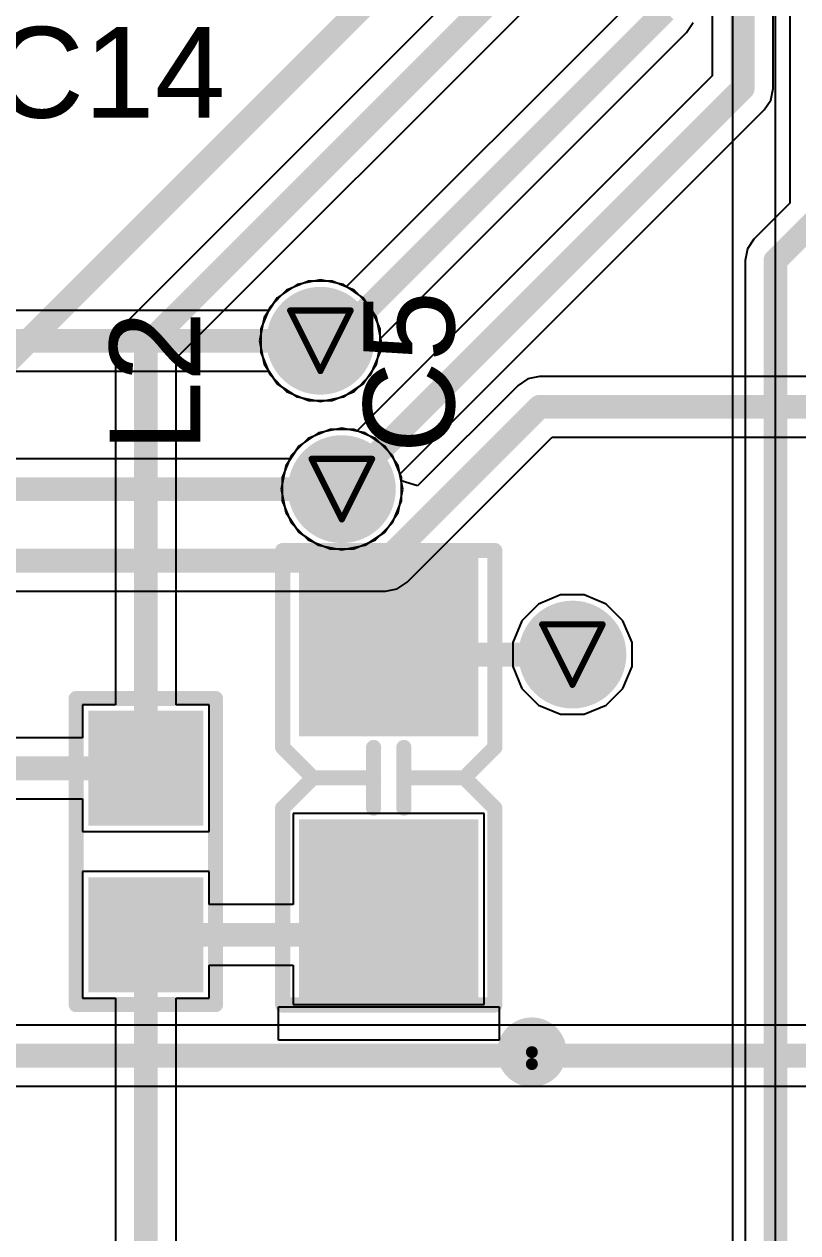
# Model space of a CAD drawing. Header units: inches. Extents: x 0 to 423, y -3 to 110.
# Drawn here: x 51.9 to 58.38, y 55.33 to 65.47 of the extents above; entities that cross this region are included whole.
import ezdxf

# ---------------------------------------------------------------- set-up
doc = ezdxf.new("R2010")
doc.units = ezdxf.units.IN
for name, color, linetype in [('Bottom Layer', 5, 'Continuous'), ('Bottom Solder', 6, 'Continuous'), ('Drill Drawing', 1, 'Continuous'), ('Mechanical 16', 56, 'Continuous'), ('Mechanical 4', 56, 'Continuous'), ('Mechanical 7', 56, 'Continuous'), ('Mid Layer', 16, 'Continuous'), ('Mid Layer 2', 76, 'Continuous'), ('Top Layer', 1, 'Continuous'), ('Top Overlay', 2, 'Continuous'), ('Top Paste', 8, 'Continuous'), ('Top Solder', 216, 'Continuous'), ('Via Holes', 16, 'Continuous')]:
    doc.layers.add(name, color=color, linetype=linetype)
doc.styles.add('Arial', font='', dxfattribs={"height": 0.2})
doc.styles.get('Arial').set_extended_font_data('Arial')

# ---------------------------------------------------------------- blocks, each defined once
blk = doc.blocks.new('0603C_TBD_67')
at = {"layer": 'Top Layer'}
for points in [[(-0.381, 0.381), (0.381, 0.381), (0.381, -0.381), (-0.381, -0.381)], [(1.016, 0.381), (1.778, 0.381), (1.778, -0.381), (1.016, -0.381)]]:
    blk.add_hatch(color=1, dxfattribs=at).paths.add_polyline_path(points)
at = {"layer": 'Top Paste'}
for points in [[(-0.381, 0.381), (0.381, 0.381), (0.381, -0.381), (-0.381, -0.381)], [(1.016, 0.381), (1.778, 0.381), (1.778, -0.381), (1.016, -0.381)]]:
    blk.add_hatch(color=8, dxfattribs=at).paths.add_polyline_path(points)
at = {"layer": 'Top Solder'}
for points in [[(-0.4826, 0.4826), (0.4826, 0.4826), (0.4826, -0.4826), (-0.4826, -0.4826)], [(0.9144, 0.4826), (1.8796, 0.4826), (1.8796, -0.4826), (0.9144, -0.4826)]]:
    blk.add_hatch(color=216, dxfattribs=at).paths.add_polyline_path(points)
at = {"layer": 'Top Overlay'}
for points in [[(-0.5842, -0.5842, 0.127, 0.127, 0), (-0.5842, 0.5842, 0.127, 0.127, 0)], [(1.9812, 0.5842, 0.127, 0.127, 0), (-0.5842, 0.5842, 0.127, 0.127, 0)], [(1.9812, -0.5842, 0.127, 0.127, 0), (1.9812, 0.5842, 0.127, 0.127, 0)], [(1.9812, -0.5842, 0.127, 0.127, 0), (-0.5842, -0.5842, 0.127, 0.127, 0)]]:
    blk.add_lwpolyline(points, format="xyseb", dxfattribs=at)
for points in [[(-0.61595, 0.5842, 0.0635, 0.0635, 1), (-0.55245, 0.5842, 0.0635, 0.0635, 1)], [(-0.61595, 0.5842, 0.0635, 0.0635, 1), (-0.55245, 0.5842, 0.0635, 0.0635, 1)], [(1.94945, 0.5842, 0.0635, 0.0635, 1), (2.01295, 0.5842, 0.0635, 0.0635, 1)], [(1.94945, 0.5842, 0.0635, 0.0635, 1), (2.01295, 0.5842, 0.0635, 0.0635, 1)], [(-0.61595, -0.5842, 0.0635, 0.0635, 1), (-0.55245, -0.5842, 0.0635, 0.0635, 1)], [(-0.61595, -0.5842, 0.0635, 0.0635, 1), (-0.55245, -0.5842, 0.0635, 0.0635, 1)], [(1.94945, -0.5842, 0.0635, 0.0635, 1), (2.01295, -0.5842, 0.0635, 0.0635, 1)], [(1.94945, -0.5842, 0.0635, 0.0635, 1), (2.01295, -0.5842, 0.0635, 0.0635, 1)]]:
    blk.add_lwpolyline(points, format="xyseb", close=True, dxfattribs=at)
blk = doc.blocks.new('C_2012___TANT_73')
at = {"layer": 'Top Layer'}
for points in [[(-1.75, 0.65), (-0.45, 0.65), (-0.45, -0.65), (-1.75, -0.65)], [(0.45, 0.65), (1.75, 0.65), (1.75, -0.65), (0.45, -0.65)]]:
    blk.add_hatch(color=1, dxfattribs=at).paths.add_polyline_path(points)
at = {"layer": 'Top Paste'}
for points in [[(-1.75, 0.65), (-0.45, 0.65), (-0.45, -0.65), (-1.75, -0.65)], [(0.45, 0.65), (1.75, 0.65), (1.75, -0.65), (0.45, -0.65)]]:
    blk.add_hatch(color=8, dxfattribs=at).paths.add_polyline_path(points)
at = {"layer": 'Top Solder'}
for points in [[(-1.852, 0.752), (-0.348, 0.752), (-0.348, -0.752), (-1.852, -0.752)], [(0.348, 0.752), (1.852, 0.752), (1.852, -0.752), (0.348, -0.752)]]:
    blk.add_hatch(color=216, dxfattribs=at).paths.add_polyline_path(points)
at = {"layer": 'Mechanical 16'}
for p, q in [((-2.2, -0.925), (-2.2, 0.925)), ((-2.2, 0.925), (-1.919, 0.925)), ((-1.919, 0.925), (-1.919, -0.925)), ((-1.919, -0.925), (-2.2, -0.925))]:
    blk.add_line(p, q, dxfattribs=at)
for points in [[(-1.905, 0.889, 0.127, 0.127, 0), (-1.905, -0.889, 0.127, 0.127, 0)], [(-1.905, 0.889, 0.127, 0.127, 0), (-0.254, 0.889, 0.127, 0.127, 0)], [(-0.254, 0.889, 0.127, 0.127, 0), (0, 0.635, 0.127, 0.127, 0)], [(0.254, 0.889, 0.127, 0.127, 0), (0, 0.635, 0.127, 0.127, 0)], [(0.254, 0.889, 0.127, 0.127, 0), (1.905, 0.889, 0.127, 0.127, 0)], [(1.905, 0.889, 0.127, 0.127, 0), (1.905, -0.889, 0.127, 0.127, 0)], [(0, 0.635, 0.127, 0.127, 0), (0, 0.127, 0.127, 0.127, 0)], [(-0.254, 0.127, 0.127, 0.127, 0), (0, 0.127, 0.127, 0.127, 0)], [(0, 0.127, 0.127, 0.127, 0), (0.254, 0.127, 0.127, 0.127, 0)], [(-0.254, -0.127, 0.127, 0.127, 0), (0, -0.127, 0.127, 0.127, 0)], [(0, -0.127, 0.127, 0.127, 0), (0, -0.635, 0.127, 0.127, 0)], [(0, -0.127, 0.127, 0.127, 0), (0.254, -0.127, 0.127, 0.127, 0)], [(0, -0.635, 0.127, 0.127, 0), (-0.254, -0.889, 0.127, 0.127, 0)], [(0, -0.635, 0.127, 0.127, 0), (0.254, -0.889, 0.127, 0.127, 0)], [(-1.905, -0.889, 0.127, 0.127, 0), (-0.254, -0.889, 0.127, 0.127, 0)], [(0.254, -0.889, 0.127, 0.127, 0), (1.905, -0.889, 0.127, 0.127, 0)]]:
    blk.add_lwpolyline(points, format="xyseb", dxfattribs=at)
for points in [[(-1.937, 0.889, 0.0635, 0.0635, 1), (-1.873, 0.889, 0.0635, 0.0635, 1)], [(-1.937, 0.889, 0.0635, 0.0635, 1), (-1.873, 0.889, 0.0635, 0.0635, 1)], [(-0.286, 0.889, 0.0635, 0.0635, 1), (-0.222, 0.889, 0.0635, 0.0635, 1)], [(-0.286, 0.889, 0.0635, 0.0635, 1), (-0.222, 0.889, 0.0635, 0.0635, 1)], [(0.222, 0.889, 0.0635, 0.0635, 1), (0.286, 0.889, 0.0635, 0.0635, 1)], [(0.222, 0.889, 0.0635, 0.0635, 1), (0.286, 0.889, 0.0635, 0.0635, 1)], [(1.873, 0.889, 0.0635, 0.0635, 1), (1.937, 0.889, 0.0635, 0.0635, 1)], [(1.873, 0.889, 0.0635, 0.0635, 1), (1.937, 0.889, 0.0635, 0.0635, 1)], [(-0.032, 0.635, 0.0635, 0.0635, 1), (0.032, 0.635, 0.0635, 0.0635, 1)], [(-0.032, 0.635, 0.0635, 0.0635, 1), (0.032, 0.635, 0.0635, 0.0635, 1)], [(-0.032, 0.635, 0.0635, 0.0635, 1), (0.032, 0.635, 0.0635, 0.0635, 1)], [(-0.286, 0.127, 0.0635, 0.0635, 1), (-0.222, 0.127, 0.0635, 0.0635, 1)], [(-0.032, 0.127, 0.0635, 0.0635, 1), (0.032, 0.127, 0.0635, 0.0635, 1)], [(-0.032, 0.127, 0.0635, 0.0635, 1), (0.032, 0.127, 0.0635, 0.0635, 1)], [(-0.032, 0.127, 0.0635, 0.0635, 1), (0.032, 0.127, 0.0635, 0.0635, 1)], [(0.222, 0.127, 0.0635, 0.0635, 1), (0.286, 0.127, 0.0635, 0.0635, 1)], [(-0.286, -0.127, 0.0635, 0.0635, 1), (-0.222, -0.127, 0.0635, 0.0635, 1)], [(-0.032, -0.127, 0.0635, 0.0635, 1), (0.032, -0.127, 0.0635, 0.0635, 1)], [(-0.032, -0.127, 0.0635, 0.0635, 1), (0.032, -0.127, 0.0635, 0.0635, 1)], [(-0.032, -0.127, 0.0635, 0.0635, 1), (0.032, -0.127, 0.0635, 0.0635, 1)], [(0.222, -0.127, 0.0635, 0.0635, 1), (0.286, -0.127, 0.0635, 0.0635, 1)], [(-0.032, -0.635, 0.0635, 0.0635, 1), (0.032, -0.635, 0.0635, 0.0635, 1)], [(-0.032, -0.635, 0.0635, 0.0635, 1), (0.032, -0.635, 0.0635, 0.0635, 1)], [(-0.032, -0.635, 0.0635, 0.0635, 1), (0.032, -0.635, 0.0635, 0.0635, 1)], [(-1.937, -0.889, 0.0635, 0.0635, 1), (-1.873, -0.889, 0.0635, 0.0635, 1)], [(-1.937, -0.889, 0.0635, 0.0635, 1), (-1.873, -0.889, 0.0635, 0.0635, 1)], [(-0.286, -0.889, 0.0635, 0.0635, 1), (-0.222, -0.889, 0.0635, 0.0635, 1)], [(-0.286, -0.889, 0.0635, 0.0635, 1), (-0.222, -0.889, 0.0635, 0.0635, 1)], [(0.222, -0.889, 0.0635, 0.0635, 1), (0.286, -0.889, 0.0635, 0.0635, 1)], [(0.222, -0.889, 0.0635, 0.0635, 1), (0.286, -0.889, 0.0635, 0.0635, 1)], [(1.873, -0.889, 0.0635, 0.0635, 1), (1.937, -0.889, 0.0635, 0.0635, 1)], [(1.873, -0.889, 0.0635, 0.0635, 1), (1.937, -0.889, 0.0635, 0.0635, 1)]]:
    blk.add_lwpolyline(points, format="xyseb", close=True, dxfattribs=at)
at = {"layer": 'Mechanical 4'}
for points in [[(-2.159, -1.2, 0.3, 0.3, 1), (-2.441, -1.2, 0.3, 0.3, 1)], [(-2.516, -1.2, 0.15, 0.15, 1), (-2.366, -1.2, 0.15, 0.15, 1)], [(-2.234, -1.2, 0.15, 0.15, 1), (-2.084, -1.2, 0.15, 0.15, 1)]]:
    blk.add_lwpolyline(points, format="xyseb", close=True, dxfattribs=at)
at = {"layer": 'Mechanical 7'}
for points in [[(-2.4, -1.2, 0.1, 0.1, -1), (-2.3, -1.2, 0.1, 0.1, 0)], [(-2.3, -1.2, 0.1, 0.1, -1), (-2.4, -1.2, 0.1, 0.1, 0)]]:
    blk.add_lwpolyline(points, format="xyseb", dxfattribs=at)
for points in [[(-2.425, -1.2, 0.05, 0.05, 1), (-2.375, -1.2, 0.05, 0.05, 1)], [(-2.425, -1.2, 0.05, 0.05, 1), (-2.375, -1.2, 0.05, 0.05, 1)], [(-2.325, -1.2, 0.05, 0.05, 1), (-2.275, -1.2, 0.05, 0.05, 1)], [(-2.325, -1.2, 0.05, 0.05, 1), (-2.275, -1.2, 0.05, 0.05, 1)]]:
    blk.add_lwpolyline(points, format="xyseb", close=True, dxfattribs=at)
at = {"layer": 'Top Overlay'}
for points in [[(-2.2, -1.2, 0.15, 0.15, 1), (-2.4, -1.2, 0.15, 0.15, 1)], [(-2.438, -1.2, 0.075, 0.075, 1), (-2.362, -1.2, 0.075, 0.075, 1)], [(-2.238, -1.2, 0.075, 0.075, 1), (-2.163, -1.2, 0.075, 0.075, 1)]]:
    blk.add_lwpolyline(points, format="xyseb", close=True, dxfattribs=at)

msp = doc.modelspace()

# ---------------------------------------------------------------- hatches: boundary and pattern name
at = {"layer": 'Bottom Layer'}
h = msp.add_hatch(color=5, dxfattribs=at)
edge = h.paths.add_edge_path()
edge.add_arc((54.38, 62.814), 0.35, 0, 360)
h = msp.add_hatch(color=5, dxfattribs=at)
edge = h.paths.add_edge_path()
edge.add_arc((54.56, 61.57), 0.35, 0, 360)
h = msp.add_hatch(color=5, dxfattribs=at)
edge = h.paths.add_edge_path()
edge.add_arc((56.493, 60.183), 0.35, 0, 360)
at = {"layer": 'Bottom Solder'}
h = msp.add_hatch(color=6, dxfattribs=at)
edge = h.paths.add_edge_path()
edge.add_arc((54.38, 62.814), 0.452, 0, 360)
h = msp.add_hatch(color=6, dxfattribs=at)
edge = h.paths.add_edge_path()
edge.add_arc((54.56, 61.57), 0.452, 0, 360)
h = msp.add_hatch(color=6, dxfattribs=at)
edge = h.paths.add_edge_path()
edge.add_arc((56.493, 60.183), 0.452, 0, 360)
at = {"layer": 'Mid Layer'}
h = msp.add_hatch(color=16, dxfattribs=at)
edge = h.paths.add_edge_path()
edge.add_arc((54.38, 62.814), 0.35, 0, 360)
h = msp.add_hatch(color=16, dxfattribs=at)
edge = h.paths.add_edge_path()
edge.add_arc((54.56, 61.57), 0.35, 0, 360)
h = msp.add_hatch(color=16, dxfattribs=at)
edge = h.paths.add_edge_path()
edge.add_arc((56.493, 60.183), 0.35, 0, 360)
at = {"layer": 'Mid Layer 2'}
h = msp.add_hatch(color=76, dxfattribs=at)
edge = h.paths.add_edge_path()
edge.add_arc((54.38, 62.814), 0.35, 0, 360)
h = msp.add_hatch(color=76, dxfattribs=at)
edge = h.paths.add_edge_path()
edge.add_arc((54.56, 61.57), 0.35, 0, 360)
h = msp.add_hatch(color=76, dxfattribs=at)
edge = h.paths.add_edge_path()
edge.add_arc((56.493, 60.183), 0.35, 0, 360)
at = {"layer": 'Top Layer'}
h = msp.add_hatch(color=1, dxfattribs=at)
edge = h.paths.add_edge_path()
edge.add_arc((54.38, 62.814), 0.35, 0, 360)
h = msp.add_hatch(color=1, dxfattribs=at)
edge = h.paths.add_edge_path()
edge.add_arc((54.56, 61.57), 0.35, 0, 360)
h = msp.add_hatch(color=1, dxfattribs=at)
edge = h.paths.add_edge_path()
edge.add_arc((56.493, 60.183), 0.35, 0, 360)
at = {"layer": 'Top Solder'}
h = msp.add_hatch(color=216, dxfattribs=at)
edge = h.paths.add_edge_path()
edge.add_arc((54.38, 62.814), 0.452, 0, 360)
h = msp.add_hatch(color=216, dxfattribs=at)
edge = h.paths.add_edge_path()
edge.add_arc((54.56, 61.57), 0.452, 0, 360)
h = msp.add_hatch(color=216, dxfattribs=at)
edge = h.paths.add_edge_path()
edge.add_arc((56.493, 60.183), 0.452, 0, 360)
at = {"layer": 'Via Holes'}
h = msp.add_hatch(color=7, dxfattribs=at)
edge = h.paths.add_edge_path()
edge.add_arc((54.38, 62.814), 0.25, 0, 360)
h = msp.add_hatch(color=7, dxfattribs=at)
edge = h.paths.add_edge_path()
edge.add_arc((54.56, 61.57), 0.25, 0, 360)
h = msp.add_hatch(color=7, dxfattribs=at)
edge = h.paths.add_edge_path()
edge.add_arc((56.493, 60.183), 0.25, 0, 360)

# ---------------------------------------------------------------- linework, layer by layer
at = {"layer": 'Bottom Layer'}
for p, q in [((54.185, 63.285), (54.019, 63.175)), ((54.38, 63.324), (54.185, 63.285)), ((54.575, 63.285), (54.38, 63.324)), ((54.74, 63.175), (54.575, 63.285)), ((54.019, 63.175), (53.949, 63.069)), ((54.851, 63.009), (54.74, 63.175)), ((53.949, 63.069), (48.594, 63.069)), ((54.89, 62.814), (54.851, 63.009)), ((54.851, 62.619), (54.89, 62.814)), ((48.7, 62.559), (53.949, 62.559)), ((53.949, 62.559), (54.019, 62.454)), ((54.74, 62.454), (54.851, 62.619)), ((54.019, 62.454), (54.185, 62.343)), ((54.575, 62.343), (54.74, 62.454)), ((56.037, 62.44), (55.194, 61.597)), ((56.12, 62.495), (56.037, 62.44)), ((56.217, 62.515), (56.12, 62.495)), ((58.599, 62.515), (56.217, 62.515)), ((54.185, 62.343), (54.38, 62.304)), ((54.38, 62.304), (54.575, 62.343)), ((54.365, 62.041), (54.2, 61.93)), ((54.56, 62.08), (54.365, 62.041)), ((54.755, 62.041), (54.56, 62.08)), ((54.921, 61.93), (54.755, 62.041)), ((54.2, 61.93), (54.129, 61.825)), ((55.031, 61.765), (54.921, 61.93)), ((55.108, 60.79), (56.323, 62.005)), ((56.323, 62.005), (58.599, 62.005)), ((54.129, 61.825), (48.62, 61.825)), ((55.056, 61.639), (55.031, 61.765)), ((55.194, 61.597), (55.056, 61.639)), ((51.606, 60.715), (54.927, 60.715)), ((54.927, 60.715), (55.025, 60.735)), ((55.025, 60.735), (55.108, 60.79)), ((58.976, 57.075), (48.229, 57.075)), ((50.068, 56.565), (58.976, 56.565))]:
    msp.add_line(p, q, dxfattribs=at)
for points in [[(48.594, 62.814, 0.2, 0.2, 0), (54.38, 62.814, 0.2, 0.2, 0)], [(54.927, 60.97, 0.2, 0.2, 0), (56.217, 62.26, 0.2, 0.2, 0)], [(56.217, 62.26, 0.2, 0.2, 0), (59.03, 62.26, 0.2, 0.2, 0)], [(48.62, 61.57, 0.2, 0.2, 0), (54.56, 61.57, 0.2, 0.2, 0)], [(51.5, 60.97, 0.2, 0.2, 0), (52.25, 60.97, 0.2, 0.2, 0)], [(52.25, 60.97, 0.2, 0.2, 0), (54.927, 60.97, 0.2, 0.2, 0)], [(48.229, 56.82, 0.2, 0.2, 0), (59.407, 56.82, 0.2, 0.2, 0)]]:
    msp.add_lwpolyline(points, format="xyseb", dxfattribs=at)
for points in [[(54.33, 62.814, 0.1, 0.1, 1), (54.43, 62.814, 0.1, 0.1, 1)], [(56.167, 62.26, 0.1, 0.1, 1), (56.267, 62.26, 0.1, 0.1, 1)], [(56.167, 62.26, 0.1, 0.1, 1), (56.267, 62.26, 0.1, 0.1, 1)], [(54.51, 61.57, 0.1, 0.1, 1), (54.61, 61.57, 0.1, 0.1, 1)], [(52.2, 60.97, 0.1, 0.1, 1), (52.3, 60.97, 0.1, 0.1, 1)], [(52.2, 60.97, 0.1, 0.1, 1), (52.3, 60.97, 0.1, 0.1, 1)], [(54.877, 60.97, 0.1, 0.1, 1), (54.977, 60.97, 0.1, 0.1, 1)], [(54.877, 60.97, 0.1, 0.1, 1), (54.977, 60.97, 0.1, 0.1, 1)]]:
    msp.add_lwpolyline(points, format="xyseb", close=True, dxfattribs=at)
at = {"layer": 'Drill Drawing'}
for points in [[(54.126, 63.068, 0.0508, 0.0508, 0), (54.634, 63.068, 0.0508, 0.0508, 0)], [(54.126, 63.068, 0.0508, 0.0508, 0), (54.38, 62.56, 0.0508, 0.0508, 0)], [(54.38, 62.56, 0.0508, 0.0508, 0), (54.634, 63.068, 0.0508, 0.0508, 0)], [(54.306, 61.824, 0.0508, 0.0508, 0), (54.814, 61.824, 0.0508, 0.0508, 0)], [(54.306, 61.824, 0.0508, 0.0508, 0), (54.56, 61.316, 0.0508, 0.0508, 0)], [(54.56, 61.316, 0.0508, 0.0508, 0), (54.814, 61.824, 0.0508, 0.0508, 0)], [(56.239, 60.437, 0.0508, 0.0508, 0), (56.747, 60.437, 0.0508, 0.0508, 0)], [(56.239, 60.437, 0.0508, 0.0508, 0), (56.493, 59.929, 0.0508, 0.0508, 0)], [(56.493, 59.929, 0.0508, 0.0508, 0), (56.747, 60.437, 0.0508, 0.0508, 0)]]:
    msp.add_lwpolyline(points, format="xyseb", dxfattribs=at)
for points in [[(54.113, 63.068, 0.0254, 0.0254, 1), (54.139, 63.068, 0.0254, 0.0254, 1)], [(54.113, 63.068, 0.0254, 0.0254, 1), (54.139, 63.068, 0.0254, 0.0254, 1)], [(54.621, 63.068, 0.0254, 0.0254, 1), (54.647, 63.068, 0.0254, 0.0254, 1)], [(54.621, 63.068, 0.0254, 0.0254, 1), (54.647, 63.068, 0.0254, 0.0254, 1)], [(54.367, 62.56, 0.0254, 0.0254, 1), (54.393, 62.56, 0.0254, 0.0254, 1)], [(54.367, 62.56, 0.0254, 0.0254, 1), (54.393, 62.56, 0.0254, 0.0254, 1)], [(54.293, 61.824, 0.0254, 0.0254, 1), (54.319, 61.824, 0.0254, 0.0254, 1)], [(54.293, 61.824, 0.0254, 0.0254, 1), (54.319, 61.824, 0.0254, 0.0254, 1)], [(54.801, 61.824, 0.0254, 0.0254, 1), (54.827, 61.824, 0.0254, 0.0254, 1)], [(54.801, 61.824, 0.0254, 0.0254, 1), (54.827, 61.824, 0.0254, 0.0254, 1)], [(54.547, 61.316, 0.0254, 0.0254, 1), (54.573, 61.316, 0.0254, 0.0254, 1)], [(54.547, 61.316, 0.0254, 0.0254, 1), (54.573, 61.316, 0.0254, 0.0254, 1)], [(56.226, 60.437, 0.0254, 0.0254, 1), (56.251, 60.437, 0.0254, 0.0254, 1)], [(56.226, 60.437, 0.0254, 0.0254, 1), (56.251, 60.437, 0.0254, 0.0254, 1)], [(56.734, 60.437, 0.0254, 0.0254, 1), (56.759, 60.437, 0.0254, 0.0254, 1)], [(56.734, 60.437, 0.0254, 0.0254, 1), (56.759, 60.437, 0.0254, 0.0254, 1)], [(56.48, 59.929, 0.0254, 0.0254, 1), (56.505, 59.929, 0.0254, 0.0254, 1)], [(56.48, 59.929, 0.0254, 0.0254, 1), (56.505, 59.929, 0.0254, 0.0254, 1)]]:
    msp.add_lwpolyline(points, format="xyseb", close=True, dxfattribs=at)
at = {"layer": 'Mid Layer'}
for p, q in [((54.185, 63.285), (54.019, 63.175)), ((54.38, 63.324), (54.185, 63.285)), ((54.575, 63.285), (54.38, 63.324)), ((54.74, 63.175), (54.575, 63.285)), ((54.019, 63.175), (53.909, 63.009)), ((54.851, 63.009), (54.74, 63.175)), ((53.909, 63.009), (53.87, 62.814)), ((54.89, 62.814), (54.851, 63.009)), ((53.87, 62.814), (53.909, 62.619)), ((54.851, 62.619), (54.89, 62.814)), ((53.909, 62.619), (54.019, 62.454)), ((54.74, 62.454), (54.851, 62.619)), ((54.019, 62.454), (54.185, 62.343)), ((54.575, 62.343), (54.74, 62.454)), ((54.185, 62.343), (54.38, 62.304)), ((54.38, 62.304), (54.575, 62.343)), ((54.365, 62.041), (54.2, 61.93)), ((54.56, 62.08), (54.365, 62.041)), ((54.755, 62.041), (54.56, 62.08)), ((54.921, 61.93), (54.755, 62.041)), ((54.2, 61.93), (54.089, 61.765)), ((55.031, 61.765), (54.921, 61.93)), ((54.089, 61.765), (54.05, 61.57)), ((55.07, 61.57), (55.031, 61.765)), ((54.05, 61.57), (54.089, 61.375)), ((55.031, 61.375), (55.07, 61.57)), ((54.089, 61.375), (54.2, 61.21)), ((54.921, 61.21), (55.031, 61.375)), ((54.2, 61.21), (54.365, 61.099)), ((54.755, 61.099), (54.921, 61.21)), ((54.365, 61.099), (54.56, 61.06)), ((54.56, 61.06), (54.755, 61.099))]:
    msp.add_line(p, q, dxfattribs=at)
at = {"layer": 'Mid Layer 2'}
for p, q in [((58.195, 31.164), (58.195, 71.745)), ((57.836, 71.351), (57.836, 31.496)), ((54.097, 63.238), (53.956, 63.097)), ((54.28, 63.314), (54.097, 63.238)), ((54.479, 63.314), (54.28, 63.314)), ((54.663, 63.238), (54.479, 63.314)), ((54.804, 63.097), (54.663, 63.238)), ((53.956, 63.097), (53.88, 62.914)), ((54.88, 62.914), (54.804, 63.097)), ((53.88, 62.914), (53.88, 62.715)), ((54.88, 62.715), (54.88, 62.914)), ((53.88, 62.715), (53.956, 62.531)), ((54.804, 62.531), (54.88, 62.715)), ((53.956, 62.531), (54.097, 62.39)), ((54.663, 62.39), (54.804, 62.531)), ((54.097, 62.39), (54.28, 62.314)), ((54.479, 62.314), (54.663, 62.39)), ((54.28, 62.314), (54.479, 62.314)), ((54.461, 62.07), (54.277, 61.994)), ((54.66, 62.07), (54.461, 62.07)), ((54.843, 61.994), (54.66, 62.07)), ((54.277, 61.994), (54.136, 61.853)), ((54.984, 61.853), (54.843, 61.994)), ((54.136, 61.853), (54.06, 61.669)), ((55.06, 61.669), (54.984, 61.853)), ((54.06, 61.669), (54.06, 61.471)), ((55.06, 61.471), (55.06, 61.669)), ((54.06, 61.471), (54.136, 61.287)), ((54.984, 61.287), (55.06, 61.471)), ((54.136, 61.287), (54.277, 61.146)), ((54.843, 61.146), (54.984, 61.287)), ((54.277, 61.146), (54.461, 61.07)), ((54.66, 61.07), (54.843, 61.146)), ((54.461, 61.07), (54.66, 61.07)), ((56.209, 60.607), (56.069, 60.467)), ((56.393, 60.683), (56.209, 60.607)), ((56.592, 60.683), (56.393, 60.683)), ((56.776, 60.607), (56.592, 60.683)), ((56.916, 60.467), (56.776, 60.607)), ((56.069, 60.467), (55.993, 60.283)), ((56.993, 60.283), (56.916, 60.467)), ((55.993, 60.283), (55.993, 60.084)), ((56.993, 60.084), (56.993, 60.283)), ((55.993, 60.084), (56.069, 59.9)), ((56.916, 59.9), (56.993, 60.084)), ((56.069, 59.9), (56.209, 59.759)), ((56.776, 59.759), (56.916, 59.9)), ((56.209, 59.759), (56.393, 59.683)), ((56.592, 59.683), (56.776, 59.759)), ((56.393, 59.683), (56.592, 59.683))]:
    msp.add_line(p, q, dxfattribs=at)
at = {"layer": 'Top Layer'}
for p, q in [((57.665, 74.5), (57.665, 65.036)), ((58.175, 64.93), (58.175, 74.5)), ((58.315, 74.5), (58.315, 63.967)), ((56.365, 66.582), (52.737, 62.954)), ((53.172, 62.668), (56.8, 66.296)), ((57.015, 65.686), (54.599, 63.269)), ((57.45, 65.4), (57.506, 65.482)), ((54.886, 62.835), (57.45, 65.4)), ((57.665, 65.036), (54.685, 62.055)), ((58.156, 64.832), (58.175, 64.93)), ((58.1, 64.75), (58.156, 64.832)), ((55.045, 61.695), (58.1, 64.75)), ((58.315, 63.967), (58.015, 63.667)), ((58.015, 63.667), (57.96, 63.584)), ((57.96, 63.584), (57.94, 63.487)), ((57.94, 63.487), (57.94, 50.01)), ((54.185, 63.285), (54.019, 63.175)), ((54.38, 63.324), (54.185, 63.285)), ((54.575, 63.285), (54.38, 63.324)), ((54.599, 63.269), (54.575, 63.285)), ((54.019, 63.175), (53.909, 63.009)), ((52.737, 62.954), (52.682, 62.871)), ((53.909, 63.009), (53.87, 62.814)), ((52.682, 62.871), (52.662, 62.773)), ((54.89, 62.814), (54.886, 62.835)), ((52.662, 62.773), (52.662, 59.761)), ((53.87, 62.814), (53.909, 62.619)), ((54.851, 62.619), (54.89, 62.814)), ((53.172, 59.761), (53.172, 62.668)), ((53.909, 62.619), (54.019, 62.454)), ((54.74, 62.454), (54.851, 62.619)), ((54.019, 62.454), (54.185, 62.343)), ((54.575, 62.343), (54.74, 62.454)), ((54.185, 62.343), (54.38, 62.304)), ((54.38, 62.304), (54.575, 62.343)), ((54.365, 62.041), (54.2, 61.93)), ((54.56, 62.08), (54.365, 62.041)), ((54.685, 62.055), (54.56, 62.08)), ((54.2, 61.93), (54.089, 61.765)), ((54.089, 61.765), (54.05, 61.57)), ((55.07, 61.57), (55.045, 61.695)), ((54.05, 61.57), (54.089, 61.375)), ((55.031, 61.375), (55.07, 61.57)), ((54.089, 61.375), (54.2, 61.21)), ((54.921, 61.21), (55.031, 61.375)), ((54.2, 61.21), (54.365, 61.099)), ((54.755, 61.099), (54.921, 61.21)), ((54.365, 61.099), (54.56, 61.06)), ((54.56, 61.06), (54.755, 61.099)), ((52.662, 59.761), (52.386, 59.761)), ((52.386, 59.761), (52.386, 59.485)), ((53.448, 59.761), (53.172, 59.761)), ((53.448, 58.699), (53.448, 59.761)), ((52.386, 59.485), (50.579, 59.485)), ((50.684, 58.975), (52.386, 58.975)), ((52.386, 58.975), (52.386, 58.699)), ((55.753, 58.85), (54.153, 58.85)), ((54.153, 58.85), (54.153, 58.088)), ((55.753, 57.25), (55.753, 58.85)), ((52.386, 58.699), (53.448, 58.699)), ((53.448, 58.364), (52.386, 58.364)), ((52.386, 58.364), (52.386, 57.302)), ((53.448, 58.088), (53.448, 58.364)), ((54.153, 58.088), (53.448, 58.088)), ((53.448, 57.302), (53.448, 57.578)), ((53.448, 57.578), (54.153, 57.578)), ((54.153, 57.578), (54.153, 57.25)), ((52.386, 57.302), (52.662, 57.302)), ((52.662, 57.302), (52.662, 54.832)), ((53.172, 54.938), (53.172, 57.302)), ((53.172, 57.302), (53.448, 57.302)), ((54.153, 57.25), (55.753, 57.25))]:
    msp.add_line(p, q, dxfattribs=at)
for points in [[(57.92, 64.93, 0.2, 0.2, 0), (57.92, 75.325, 0.2, 0.2, 0)], [(51.558, 62.44, 0.2, 0.2, 0), (55.97, 66.852, 0.2, 0.2, 0)], [(52.917, 62.773, 0.2, 0.2, 0), (56.62, 66.476, 0.2, 0.2, 0)], [(54.479, 62.789, 0.2, 0.2, 0), (57.27, 65.58, 0.2, 0.2, 0)], [(54.56, 61.57, 0.2, 0.2, 0), (57.92, 64.93, 0.2, 0.2, 0)], [(58.195, 63.487, 0.2, 0.2, 0), (58.57, 63.862, 0.2, 0.2, 0)], [(58.195, 49.905, 0.2, 0.2, 0), (58.195, 63.487, 0.2, 0.2, 0)], [(52.917, 59.23, 0.2, 0.2, 0), (52.917, 62.773, 0.2, 0.2, 0)], [(54.38, 62.814, 0.2, 0.2, 0), (54.405, 62.789, 0.2, 0.2, 0)], [(54.405, 62.789, 0.2, 0.2, 0), (54.479, 62.789, 0.2, 0.2, 0)], [(54.533, 60.46, 0.2, 0.2, 0), (54.638, 60.565, 0.2, 0.2, 0)], [(54.638, 60.565, 0.2, 0.2, 0), (54.953, 60.25, 0.2, 0.2, 0)], [(54.953, 60.25, 0.2, 0.2, 0), (55.02, 60.183, 0.2, 0.2, 0)], [(55.02, 60.183, 0.2, 0.2, 0), (56.493, 60.183, 0.2, 0.2, 0)], [(50.579, 59.23, 0.2, 0.2, 0), (52.917, 59.23, 0.2, 0.2, 0)], [(54.736, 57.833, 0.2, 0.2, 0), (54.953, 58.05, 0.2, 0.2, 0)], [(54.953, 58.05, 0.2, 0.2, 0), (54.98, 58.023, 0.2, 0.2, 0)], [(52.917, 54.832, 0.2, 0.2, 0), (52.917, 57.833, 0.2, 0.2, 0)], [(52.917, 57.833, 0.2, 0.2, 0), (54.736, 57.833, 0.2, 0.2, 0)]]:
    msp.add_lwpolyline(points, format="xyseb", dxfattribs=at)
for points in [[(57.87, 64.93, 0.1, 0.1, 1), (57.97, 64.93, 0.1, 0.1, 1)], [(57.87, 64.93, 0.1, 0.1, 1), (57.97, 64.93, 0.1, 0.1, 1)], [(58.145, 63.487, 0.1, 0.1, 1), (58.245, 63.487, 0.1, 0.1, 1)], [(58.145, 63.487, 0.1, 0.1, 1), (58.245, 63.487, 0.1, 0.1, 1)], [(52.867, 62.773, 0.1, 0.1, 1), (52.967, 62.773, 0.1, 0.1, 1)], [(52.867, 62.773, 0.1, 0.1, 1), (52.967, 62.773, 0.1, 0.1, 1)], [(54.33, 62.814, 0.1, 0.1, 1), (54.43, 62.814, 0.1, 0.1, 1)], [(54.355, 62.789, 0.1, 0.1, 1), (54.455, 62.789, 0.1, 0.1, 1)], [(54.355, 62.789, 0.1, 0.1, 1), (54.455, 62.789, 0.1, 0.1, 1)], [(54.429, 62.789, 0.1, 0.1, 1), (54.529, 62.789, 0.1, 0.1, 1)], [(54.429, 62.789, 0.1, 0.1, 1), (54.529, 62.789, 0.1, 0.1, 1)], [(54.51, 61.57, 0.1, 0.1, 1), (54.61, 61.57, 0.1, 0.1, 1)], [(54.588, 60.565, 0.1, 0.1, 1), (54.688, 60.565, 0.1, 0.1, 1)], [(54.588, 60.565, 0.1, 0.1, 1), (54.688, 60.565, 0.1, 0.1, 1)], [(54.483, 60.46, 0.1, 0.1, 1), (54.583, 60.46, 0.1, 0.1, 1)], [(54.903, 60.25, 0.1, 0.1, 1), (55.003, 60.25, 0.1, 0.1, 1)], [(54.903, 60.25, 0.1, 0.1, 1), (55.003, 60.25, 0.1, 0.1, 1)], [(54.97, 60.183, 0.1, 0.1, 1), (55.07, 60.183, 0.1, 0.1, 1)], [(54.97, 60.183, 0.1, 0.1, 1), (55.07, 60.183, 0.1, 0.1, 1)], [(56.443, 60.183, 0.1, 0.1, 1), (56.543, 60.183, 0.1, 0.1, 1)], [(52.867, 59.23, 0.1, 0.1, 1), (52.967, 59.23, 0.1, 0.1, 1)], [(52.867, 59.23, 0.1, 0.1, 1), (52.967, 59.23, 0.1, 0.1, 1)], [(54.903, 58.05, 0.1, 0.1, 1), (55.003, 58.05, 0.1, 0.1, 1)], [(54.903, 58.05, 0.1, 0.1, 1), (55.003, 58.05, 0.1, 0.1, 1)], [(54.93, 58.023, 0.1, 0.1, 1), (55.03, 58.023, 0.1, 0.1, 1)], [(52.867, 57.833, 0.1, 0.1, 1), (52.967, 57.833, 0.1, 0.1, 1)], [(52.867, 57.833, 0.1, 0.1, 1), (52.967, 57.833, 0.1, 0.1, 1)], [(54.686, 57.833, 0.1, 0.1, 1), (54.786, 57.833, 0.1, 0.1, 1)], [(54.686, 57.833, 0.1, 0.1, 1), (54.786, 57.833, 0.1, 0.1, 1)]]:
    msp.add_lwpolyline(points, format="xyseb", close=True, dxfattribs=at)

# ---------------------------------------------------------------- block references
for name, p, rotation in [('C_2012___TANT_73', (54.953, 59.15), 90), ('0603C_TBD_67', (52.917, 59.23), 270)]:
    msp.add_blockref(name, p, dxfattribs=dict(rotation=rotation))

# ---------------------------------------------------------------- texts
at = {"layer": 'Top Overlay', "style": 'Arial'}
msp.add_text('C14', height=0.762, dxfattribs=at).set_placement((51.63, 64.684))
for s, p in [('C5', (55.503, 61.87)), ('L2', (53.375, 61.88))]:
    msp.add_text(s, height=0.762, rotation=90, dxfattribs=at).set_placement(p)

doc.saveas('drawing.dxf')
